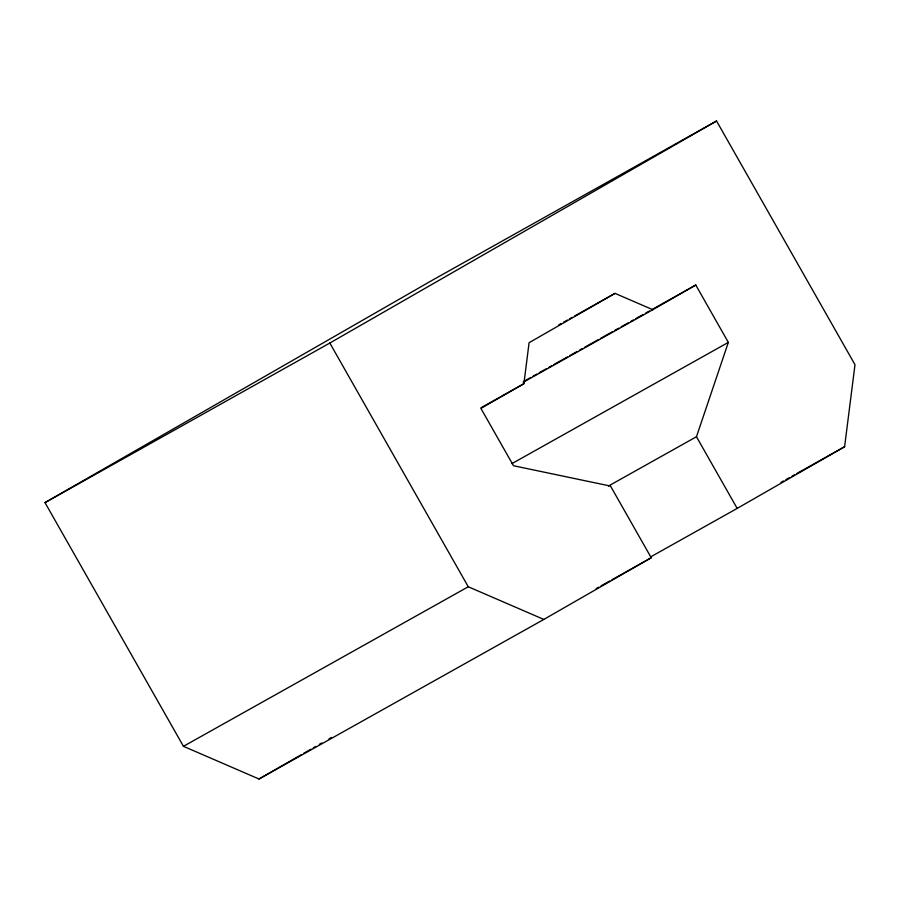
<?xml version="1.0" encoding="UTF-8"?>
<svg xmlns="http://www.w3.org/2000/svg" width="900" height="900" viewBox="0 0 900 900"><rect width="100%" height="100%" fill="white"/><g stroke="black" fill="none" stroke-linecap="round" stroke-linejoin="round"><path stroke-width="1.35" d="M650.396 557.033L737.179 508.41L844.605 446.738L855 364.714L716.546 120.994L431.73 280.564L45 502.616L183.454 746.325L258.998 779.006L543.825 619.436L651.24 557.752L610.526 486.079L513.495 465.739L480.915 408.397L523.89 383.726L529.087 342.709L615.026 293.366L652.793 309.701L695.768 285.03L728.336 342.382L696.465 436.736L608.445 486.034M45 502.616L329.827 343.046L716.546 120.994M258.998 779.006L301.241 754.751M303.66 753.356L310.894 749.205M313.312 747.821L315.731 746.426M319.343 744.345L321.761 742.961M329.006 738.81L331.414 737.415M558.788 324.866L561.24 323.505M563.681 322.132L567.349 320.074M569.79 318.701L572.231 317.34M574.684 315.968L615.026 293.366M523.406 381.589L530.741 377.483M533.183 376.11L536.85 374.062M539.291 372.69L546.626 368.584M549.067 367.211L551.52 365.839M553.961 364.478L567.405 356.94M569.858 355.567L577.192 351.461M579.634 350.089L582.075 348.716M584.528 347.355L597.971 339.817M600.413 338.445L612.641 331.605M615.082 330.233L618.75 328.174M621.191 326.812L628.526 322.695M630.979 321.334L633.42 319.961M635.861 318.589L643.196 314.483M645.649 313.11L649.316 311.051M651.758 309.69L695.768 285.03M523.215 382.298L652.793 309.701M481.106 407.689L523.89 383.726M511.976 463.59L728.336 342.382M183.454 746.325L468.27 586.766L543.825 619.436M781.043 482.344L783.484 480.971M785.936 479.599L789.604 477.551M792.045 476.179L794.486 474.806M796.928 473.445L844.605 446.738M596.239 588.577L598.68 587.205M601.121 585.832L609.683 581.04M612.124 579.668L651.24 557.752M696.465 436.736L737.179 508.41M329.827 343.046L468.27 586.766"/></g></svg>
